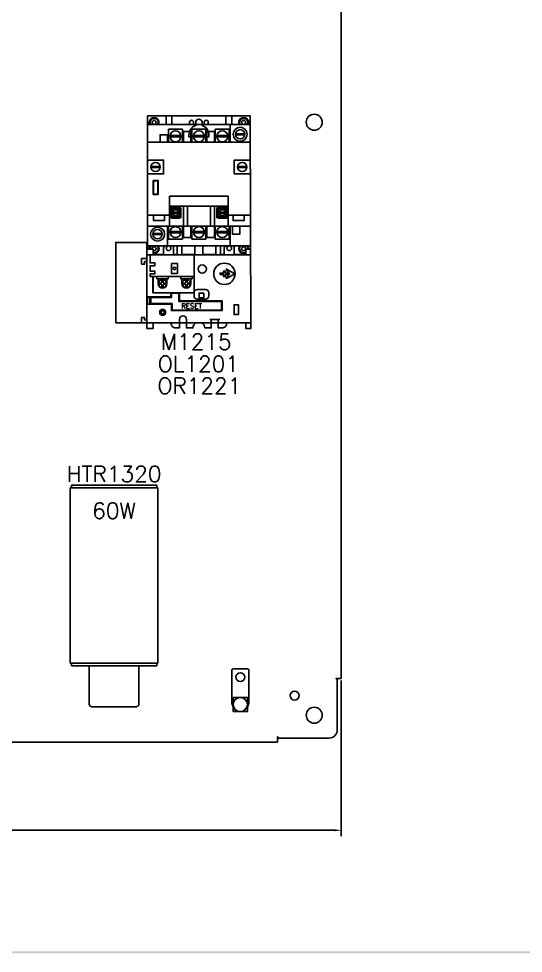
# Model space of a CAD drawing. Header units: inches. Extents: x 0 to 78.1, y 0 to 52.
# Drawn here: x 23.19 to 39.04, y 0 to 29.36 of the extents above; entities that cross this region are included whole.
import ezdxf
from ezdxf.enums import TextEntityAlignment as Align

# ---------------------------------------------------------------- set-up
doc = ezdxf.new("R2010")
doc.units = ezdxf.units.IN
doc.header["$MEASUREMENT"] = 0
for name, color, linetype in [('PRTG', 130, 'Continuous'), ('PSYMS', 7, 'Continuous'), ('PTAG', 150, 'Continuous')]:
    doc.layers.add(name, color=color, linetype=linetype)
doc.styles.add('ROMANS', font='ROMANS')
doc.styles.get("Standard").update_dxf_attribs({"font": 'romans.shx'})
doc.styles.add('WD', font='romans.shx')
doc.dimstyles.get("Standard").update_dxf_attribs({"dimtxt": 0.18, "dimasz": 0.18, "dimexe": 0.18, "dimexo": 0.0625, "dimgap": 0.09, "dimtad": 0, "dimtih": 1, "dimtoh": 1, "dimdec": 4, "dimzin": 0, "dimdsep": 46, "dimtxsty": 'Standard', "dimcen": 0.09, "dimadec": 0, "dimazin": 0, "dimtfac": 1, "dimtdec": 4, "dimtofl": 0, "dimtmove": 0, "dimatfit": 3, "dimfxl": 1, "dimtolj": 1, "dimtzin": 0, "dimarcsym": 0})

# ---------------------------------------------------------------- blocks, each defined once
blk = doc.blocks.new('S&L Title Block V2')
at = {"color": 2}
blk.add_trace([(33.888, 0), (33.888, 0.025), (0, 0), (0.025, 0.025)], dxfattribs=at)
for tag, height, p in [('TITLE#1', 0.15, (31.11, 1.739)), ('TITLE#2', 0.1, (31.129, 1.58))]:
    blk.add_attdef(tag, text='', height=height).set_placement(p, align=Align.CENTER)
for tag, p, height in [('DRAWNBY', (28.968, 0.735), 0.1), ('SCALE', (30.644, 0.731), 0.1), ('CHKBY', (28.975, 0.429), 0.1), ('DATE', (30.653, 0.449), 0.1), ('SH#', (32.993, 0.197), 0.125)]:
    blk.add_attdef(tag, p, '', height=height)
blk.add_attdef('JOB#', text='', height=0.125).set_placement((32.83, 0.195), align=Align.RIGHT)
at = {"flags": 9}
blk.add_attdef('WD_TB', (0, 0), '', height=0.1, dxfattribs=at)
blk = doc.blocks.new('*D63')
at = {"layer": 'Defpoints', "color": 0, "transparency": 16777216}
for p in [(6.38, 8.635), (33.318, 8.635), (33.318, 3.864)]:
    blk.add_point(p, dxfattribs=at)
at = {"layer": 'PSYMS', "color": 0, "lineweight": -2, "transparency": 16777216}
for p, q in [((6.38, 8.572), (6.38, 3.684)), ((33.318, 8.572), (33.318, 3.684)), ((6.56, 3.864), (18.283, 3.864)), ((33.138, 3.864), (21.415, 3.864))]:
    blk.add_line(p, q, dxfattribs=at)
at = {"layer": 'PSYMS', "color": 0, "transparency": 16777216}
for points in [[(6.56, 3.894), (6.56, 3.834), (6.38, 3.864)], [(33.138, 3.894), (33.138, 3.834), (33.318, 3.864)]]:
    blk.add_solid(points, dxfattribs=at)
at = {"layer": 'PSYMS', "color": 0, "transparency": 16777216, "insert": (19.849, 3.864), "char_height": 0.5, "attachment_point": 5}
blk.add_mtext('\\A1;26.9375', dxfattribs=at)
blk = doc.blocks.new('SCE-42P30')
for p, q in [((30.53, 38.873), (30.53, 3.936)), ((30.443, 3.936), (30.364, 3.936)), ((30.405, 2.311), (30.405, 3.901)), ((30.53, 3.936), (30.443, 3.936)), ((28.53, 2.022), (28.53, 2.102)), ((28.552, 2.081), (28.556, 2.074)), ((28.565, 2.061), (30.155, 2.061)), ((28.53, 1.936), (5.592, 1.936)), ((28.53, 1.936), (28.53, 2.022)), ((28.547, 2.042), (28.551, 2.047)), ((28.551, 2.047), (28.554, 2.05))]:
    blk.add_line(p, q)
for points in [[(30.364, 3.936), (30.364, 3.934), (30.365, 3.933), (30.366, 3.931), (30.367, 3.93), (30.368, 3.928), (30.369, 3.927), (30.37, 3.926), (30.371, 3.924), (30.373, 3.923), (30.374, 3.921), (30.376, 3.92), (30.377, 3.919), (30.379, 3.918), (30.381, 3.916), (30.383, 3.915), (30.385, 3.914), (30.391, 3.91)], [(30.391, 3.91), (30.394, 3.909), (30.396, 3.907), (30.398, 3.906), (30.4, 3.904), (30.402, 3.903), (30.403, 3.902), (30.405, 3.901)], [(30.417, 3.913), (30.416, 3.911), (30.414, 3.909), (30.412, 3.908), (30.411, 3.906), (30.409, 3.905), (30.407, 3.903), (30.406, 3.902), (30.405, 3.901)], [(30.443, 3.936), (30.441, 3.935), (30.439, 3.933), (30.438, 3.932), (30.436, 3.93), (30.434, 3.929), (30.432, 3.927), (30.431, 3.926), (30.429, 3.925), (30.428, 3.923), (30.426, 3.922), (30.425, 3.92), (30.423, 3.919), (30.417, 3.913)], [(28.53, 2.102), (28.531, 2.101), (28.533, 2.101), (28.534, 2.1), (28.536, 2.099), (28.537, 2.098), (28.539, 2.097), (28.54, 2.096), (28.542, 2.095), (28.543, 2.093), (28.544, 2.092), (28.546, 2.09), (28.547, 2.088), (28.548, 2.087), (28.549, 2.085), (28.551, 2.083), (28.552, 2.081)], [(28.554, 2.05), (28.556, 2.052), (28.558, 2.053), (28.56, 2.055), (28.561, 2.057), (28.563, 2.058), (28.564, 2.06), (28.565, 2.061)], [(28.556, 2.074), (28.557, 2.072), (28.558, 2.07), (28.56, 2.068), (28.561, 2.066), (28.563, 2.064), (28.564, 2.062), (28.565, 2.061)], [(28.53, 2.022), (28.531, 2.024), (28.533, 2.026), (28.534, 2.028), (28.535, 2.03), (28.537, 2.032), (28.538, 2.033), (28.54, 2.035), (28.541, 2.036), (28.543, 2.038), (28.544, 2.039), (28.545, 2.041), (28.547, 2.042)]]:
    blk.add_lwpolyline(points)
for centre, radius in [((29.686, 21.405), 0.25), ((29.067, 3.398), 0.141), ((29.686, 2.78), 0.25)]:
    blk.add_circle(centre, radius)
blk.add_arc((30.155, 2.311), 0.25, 270, 0)
blk = doc.blocks.new('9999RR04')
blk.add_lwpolyline([(0, 0), (0, 2.53), (0.98, 2.53), (0.98, 0)], close=True)
blk = doc.blocks.new('17006005007')
for p, q in [((0, 1.368, 1.89), (0, 6.88, 1.89)), ((2.756, 6.88, 1.89), (0, 6.88, 1.89)), ((0.039, 6.959, 0.807), (0.039, 6.88, 0.807)), ((0.039, 6.959, 0.807), (2.717, 6.959, 0.807)), ((2.717, 6.959, 0.807), (2.717, 6.88, 1.89)), ((2.756, 1.368, 1.89), (2.756, 6.88, 1.89)), ((2.756, 1.368, 1.89), (0, 1.368, 1.89)), ((0.039, 1.289, 0.807), (0.039, 1.368, 1.89)), ((2.717, 1.289, 0.807), (0.039, 1.289, 0.807)), ((0.591, 1.248, 1.358), (0.591, 1.289, 0.807)), ((0.591, 1.248, 1.358), (0.6, 1.248, 0.492)), ((0.6, 0.079, 0.531), (0.6, 1.248, 0.492)), ((2.165, 1.248, 1.358), (2.156, 1.248, 0.492)), ((2.156, 0.118, 0.492), (2.156, 1.248, 0.492)), ((2.165, 1.248, 1.358), (2.165, 1.289, 0.807)), ((2.717, 1.289, 0.807), (2.717, 1.368, 1.89)), ((0.679, 0, 0.669), (2.077, 0, 1.299)), ((2.096, 0.003, 0.669), (2.096, 0.003, 0.608)), ((2.156, 0.079, 0.531), (2.156, 0.079, 1.299))]:
    blk.add_line(p, q)
at = {"extrusion": (-1, 5.6655e-16, -7.2734e-15)}
for p, q in [((0.039, 6.959, 0.807), (0.039, 6.959, 1.201)), ((0.039, 6.88, 1.201), (0.039, 6.88, 0.807))]:
    blk.add_line(p, q, dxfattribs=at)
at = {"extrusion": (5.03197e-31, 1, -8.88178e-16)}
for p, q in [((0.039, 6.959, 0.807), (0.039, 6.959, 1.201)), ((2.717, 6.959, 1.201), (2.717, 6.959, 0.807))]:
    blk.add_line(p, q, dxfattribs=at)
at = {"extrusion": (5.6655e-16, -1, 8.88178e-16)}
for p, q in [((0.039, 6.88, 1.201), (0.039, 6.88, 0.807)), ((2.717, 6.88, 0.807), (2.717, 6.88, 1.201))]:
    blk.add_line(p, q, dxfattribs=at)
at = {"extrusion": (1, -4.12075e-30, -7.2734e-15)}
for p, q in [((2.717, 6.959, 1.201), (2.717, 6.959, 0.807)), ((2.717, 6.88, 0.807), (2.717, 6.88, 1.201))]:
    blk.add_line(p, q, dxfattribs=at)
at = {"extrusion": (-1, 1.83691e-16, 2.22045e-16)}
blk.add_line((2.096, 0.003, 0.669), (2.096, 0.003, 0.608), dxfattribs=at)
at = {"extrusion": (-2.86898e-16, -0.707107, -0.707107)}
blk.add_line((2.156, 0.118, 0.492), (2.156, 0.079, 0.531), dxfattribs=at)
at = {"extrusion": (1, 8.15752e-32, -4.44089e-16)}
blk.add_line((2.156, 0.079, 0.531), (2.156, 0.079, 1.299), dxfattribs=at)
for centre, start, end in [((0.679, 0.079, 0.669), 255.5237, 270), ((2.077, 0.079, 0.669), 270, 284.4763)]:
    blk.add_arc(centre, 0.0787, start, end)
at = {"extrusion": (-9.26267e-15, -0.707107, -0.707107)}
blk.add_ellipse((0.679, 0.079, 0.531), major_axis=(0, -0.0787, 0.0787), ratio=0.707107, start_param=6.535845, end_param=7.853982, dxfattribs=at)
at = {"extrusion": (-4.21302e-14, -0.707107, -0.707107)}
blk.add_ellipse((2.077, 0.079, 0.531), major_axis=(0, -0.0787, 0.0787), ratio=0.707107, start_param=4.712389, end_param=6.030526, dxfattribs=at)
blk = doc.blocks.new('9999AC04')
blk.add_lwpolyline([(0, 0.5097), (0, 0), (1.288, 0), (1.288, 0.5097)], close=True)
blk = doc.blocks.new('8536SBO2V02H30S')
for points in [[(2.41, 0.284), (2.41, 0.017), (2.535, 0.017, 0.430271), (2.666, 0.138), (2.666, 0.17), (3.27, 0.17), (3.27, 0), (3.431, 0), (3.41, 6.673), (0.191, 6.673), (0.191, 2.489), (0.17, 2.489), (0.17, 2.194), (0, 2.194), (0, 2.019), (0.095, 2.019), (0.095, 2.099), (0.17, 2.099), (0.17, 0.265), (0.095, 0.265), (0.095, 0.345), (0, 0.345), (0, 0.17), (0.17, 0.17), (0.17, 0), (0.36, 0), (0.36, 0.17), (0.933, 0.17), (0.933, 0.138, 0.430271), (1.065, 0.017), (1.19, 0.017), (1.19, 0.284, -1), (1.411, 0.284), (1.411, 0.017), (1.612, 0.017, -0.284231), (1.708, 0.17), (1.891, 0.17, -0.284231), (1.987, 0.017), (2.189, 0.017), (2.189, 0.284)], [(0.533, 6.404, 1.584443), (0.257, 6.404)], [(0.505, 6.404, 1.761424), (0.285, 6.404)], [(2.094, 6.404), (2.094, 6.474, 1), (1.968, 6.474), (1.968, 6.404), (1.9, 6.404), (1.9, 6.474, 1), (1.701, 6.474), (1.701, 6.404), (1.633, 6.404), (1.633, 6.474, 1), (1.507, 6.474), (1.507, 6.404)], [(3.343, 6.404, 1.584443), (3.067, 6.404)], [(3.315, 6.404, 1.761424), (3.095, 6.404)], [(0.276, 2.595, 0.188711), (0.243, 2.489)], [(0.309, 2.595, 0.235082), (0.268, 2.489)], [(0.361, 2.448, 4.839834), (0.334, 2.489)], [(0.361, 2.351, 0.708862), (0.515, 2.595)], [(0.361, 2.377, 0.789665), (0.481, 2.595)], [(0.719, 2.595, 0.153497), (0.691, 2.505)], [(1.004, 2.5, 0.161626), (0.976, 2.595)], [(1.004, 2.32), (1.093, 2.32, 0.414214), (1.123, 2.35), (1.123, 2.595)], [(1.693, 2.595, 0.318075), (1.673, 2.567), (1.673, 2.35, -0.414214), (1.643, 2.32), (1.296, 2.32, -0.414214), (1.266, 2.35), (1.266, 2.595)], [(2.335, 2.595), (2.335, 2.35, -0.414214), (2.305, 2.32), (1.958, 2.32, -0.414214), (1.928, 2.35), (1.928, 2.567, 0.318075), (1.908, 2.595)], [(2.597, 2.32), (2.508, 2.32, -0.414214), (2.478, 2.35), (2.478, 2.595)], [(2.625, 2.595, 0.161626), (2.597, 2.5)], [(2.91, 2.505, 0.153497), (2.883, 2.595)], [(3.086, 2.595, 0.792911), (3.27, 2.362)], [(3.119, 2.595, 0.902479), (3.27, 2.39)], [(3.333, 2.489, 0.235082), (3.291, 2.595)], [(3.327, 2.489, 0.271559), (3.296, 2.595)], [(3.357, 2.489, 0.188583), (3.325, 2.595)], [(0.529, 1.419), (0.608, 1.419, 0.414214), (0.636, 1.447), (0.636, 1.535)], [(0.787, 1.419), (0.708, 1.419, -0.414214), (0.68, 1.447), (0.68, 1.535)], [(1.387, 1.535), (1.387, 1.448, -0.414214), (1.358, 1.419), (1.279, 1.419)], [(1.538, 1.419), (1.458, 1.419, -0.414214), (1.43, 1.448), (1.43, 1.535)], [(0.518, 1.406, 1), (0.798, 1.406)], [(0.636, 1.278), (0.636, 1.363, 0.414214), (0.608, 1.392), (0.529, 1.392)], [(0.787, 1.392), (0.708, 1.392, 0.414214), (0.68, 1.363), (0.68, 1.278)], [(1.268, 1.407, 1), (1.549, 1.407)], [(1.279, 1.392), (1.358, 1.392, -0.414214), (1.387, 1.363), (1.387, 1.278)], [(1.43, 1.278), (1.43, 1.363, -0.414214), (1.458, 1.392), (1.538, 1.392)]]:
    blk.add_lwpolyline(points, format="xyb")
for points in [[(0.768, 6.673), (0.768, 6.404)], [(0.954, 6.673), (0.954, 6.404)], [(2.647, 6.673), (2.647, 6.404)], [(2.833, 6.673), (2.833, 6.404)], [(0.191, 6.404), (3.41, 6.404)], [(0.582, 5.847), (0.582, 6.081), (0.816, 6.081), (0.816, 5.847), (0.847, 5.847), (0.847, 6.253), (1.285, 6.253), (1.285, 5.847), (1.316, 5.847), (1.316, 6.186), (1.55, 6.186), (1.55, 5.847), (1.582, 5.847), (1.582, 6.253), (2.019, 6.253), (2.019, 5.847), (2.05, 5.847), (2.05, 6.186), (2.285, 6.186), (2.285, 5.847), (2.316, 5.847), (2.316, 6.253), (2.754, 6.253), (2.754, 5.847), (2.785, 5.847), (2.785, 6.404)], [(0.895, 6.054), (1.237, 6.054)], [(0.895, 6.014), (1.237, 6.014)], [(1.63, 6.054), (1.971, 6.054)], [(1.63, 6.014), (1.971, 6.014)], [(2.364, 6.054), (2.706, 6.054)], [(2.364, 6.014), (2.706, 6.014)], [(2.952, 6.114), (3.242, 6.114)], [(2.952, 6.08), (3.242, 6.08)], [(0.191, 5.847), (3.41, 5.847)], [(1.3, 5.847), (0.832, 5.847)], [(2.035, 5.847), (1.566, 5.847)], [(2.769, 5.847), (2.3, 5.847)], [(0.191, 5.288), (0.691, 5.288), (0.691, 4.85), (0.191, 4.85)], [(3.41, 5.288), (2.91, 5.288), (2.91, 4.85), (3.41, 4.85)], [(0.586, 5.086), (0.296, 5.086)], [(0.586, 5.052), (0.296, 5.052)], [(3.015, 5.086), (3.305, 5.086)], [(3.015, 5.052), (3.305, 5.052)], [(2.722, 3.212), (2.722, 4.149), (0.879, 4.149), (0.879, 3.212)], [(2.722, 3.837), (0.879, 3.837)], [(1.191, 3.837), (1.191, 3.462), (0.941, 3.462), (0.941, 3.837)], [(1.316, 3.837), (1.316, 3.212), (1.316, 2.858), (1.55, 2.858), (1.55, 3.212)], [(1.441, 3.837), (1.441, 3.212)], [(2.285, 3.837), (2.285, 3.212), (2.285, 2.858), (2.05, 2.858), (2.05, 3.212)], [(2.16, 3.837), (2.16, 3.212)], [(2.41, 3.837), (2.41, 3.462), (2.66, 3.462), (2.66, 3.837)], [(0.879, 3.554), (0.191, 3.554)], [(0.376, 3.554), (0.376, 3.386), (0.725, 3.386), (0.725, 3.554)], [(1.158, 3.654), (0.974, 3.654)], [(1.158, 3.614), (0.974, 3.614)], [(2.443, 3.654), (2.626, 3.654)], [(2.443, 3.614), (2.626, 3.614)], [(3.41, 3.554), (2.722, 3.554)], [(2.876, 3.554), (2.876, 3.386), (3.225, 3.386), (3.225, 3.554)], [(3.41, 3.212), (0.191, 3.212)], [(0.649, 2.979), (0.358, 2.979)], [(0.649, 2.945), (0.358, 2.945)], [(0.816, 2.595), (0.816, 3.212)], [(0.832, 3.212), (1.3, 3.212)], [(1.285, 3.212), (1.285, 2.803), (0.847, 2.803), (0.847, 3.212)], [(1.237, 3.044), (0.895, 3.044)], [(1.237, 3.004), (0.895, 3.004)], [(1.566, 3.212), (2.035, 3.212)], [(2.019, 3.212), (2.019, 2.803), (1.582, 2.803), (1.582, 3.212)], [(1.971, 3.044), (1.63, 3.044)], [(1.971, 3.004), (1.63, 3.004)], [(2.3, 3.212), (2.769, 3.212)], [(2.754, 3.212), (2.754, 2.803), (2.316, 2.803), (2.316, 3.212)], [(2.706, 3.044), (2.364, 3.044)], [(2.706, 3.004), (2.364, 3.004)], [(2.785, 2.595), (2.785, 3.212)], [(3.087, 3.212), (3.087, 2.962), (2.853, 2.962), (2.853, 3.212)], [(0.361, 2.489), (0.361, 2.306), (0.171, 2.306)], [(3.41, 2.595), (0.191, 2.595)], [(0.362, 2.489), (0.224, 2.489), (0.191, 2.489)], [(0.691, 2.309), (0.691, 2.507)], [(1.004, 2.507), (1.004, 2.309)], [(1.55, 2.595), (1.298, 2.595)], [(2.285, 2.595), (2.05, 2.595)], [(2.597, 2.507), (2.597, 2.309)], [(2.91, 2.309), (2.91, 2.507)], [(3.408, 2.489), (3.27, 2.489), (3.27, 2.306), (3.431, 2.306)], [(0.17, 2.194), (0.17, 2.099)], [(0.27, 2.303), (0.27, 2.056), (0.42, 2.056), (0.42, 1.966), (0.27, 1.966), (0.27, 1.8), (0.42, 1.8), (0.42, 1.71), (0.27, 1.71), (0.27, 1.631), (1.647, 1.631)], [(0.359, 1.632), (0.359, 1.121), (1.647, 1.121), (1.647, 2.309)], [(0.361, 2.32), (0.691, 2.32)], [(0.361, 2.309), (0.597, 2.309), (0.691, 2.309), (1.004, 2.309), (2.597, 2.309), (2.91, 2.309), (3.034, 2.309), (3.27, 2.309)], [(2.91, 2.32), (3.27, 2.32)], [(3.27, 2.306), (3.431, 2.306)], [(0.838, 1.631), (0.836, 1.558), (0.481, 1.558), (0.48, 1.631)], [(0.518, 1.558), (0.518, 1.406)], [(0.798, 1.406), (0.798, 1.558)], [(1.588, 1.631), (1.587, 1.558), (1.231, 1.558), (1.23, 1.631)], [(1.268, 1.558), (1.268, 1.407)], [(1.549, 1.407), (1.549, 1.558)], [(2.555, 1.739), (2.555, 1.689)], [(2.649, 1.739), (2.649, 1.689)], [(0.918, 1.121), (0.918, 0.989), (0.19, 0.989), (0.182, 0.981), (0.182, 0.769), (0.19, 0.76)], [(0.182, 0.769), (0.262, 0.766), (0.262, 0.983), (0.182, 0.981)], [(1.193, 1.121), (1.193, 0.869), (2.53, 0.869), (2.53, 0.557), (0.938, 0.557), (0.938, 0.76), (0.19, 0.76)], [(0.262, 0.983), (0.266, 0.989)], [(0.292, 0.969), (0.938, 0.969), (0.938, 1.107), (1.174, 1.107), (1.174, 0.849), (2.513, 0.849), (2.513, 0.577), (0.958, 0.577), (0.958, 0.781), (0.292, 0.781), (0.292, 0.969)], [(0.262, 0.766), (0.266, 0.76)], [(0.17, 0.265), (0.17, 0.17)], [(0.36, 0.17), (0.36, 0.173), (0.17, 0.173)], [(0.933, 0.17), (1.19, 0.17)], [(1.19, 0.17), (1.411, 0.17)], [(1.411, 0.17), (1.708, 0.17)], [(1.891, 0.17), (2.189, 0.17)], [(2.46, 0.284), (2.139, 0.284)], [(2.41, 0.17), (2.189, 0.17)], [(2.41, 0.17), (2.666, 0.17)], [(3.431, 0.173), (3.27, 0.173), (3.27, 0.17)], [(3.27, 0.17), (3.431, 0.17)]]:
    blk.add_lwpolyline(points)
for points in [[(1.701, 6.375, 0.322478), (1.487, 6.077), (1.487, 6.015), (2.114, 6.015), (2.114, 6.077, 0.322478), (1.9, 6.375), (1.9, 6.474, 1), (1.701, 6.474)], [(1.747, 0.919), (2.013, 0.919, 0.414214), (2.113, 1.019), (2.113, 1.121, 0.414214), (2.013, 1.221), (1.747, 1.221, 0.414214), (1.647, 1.121), (1.647, 1.019, 0.414214)]]:
    blk.add_lwpolyline(points, format="xyb", close=True)
for points in [[(0.363, 4.647), (0.519, 4.647), (0.519, 4.21), (0.363, 4.21)], [(0.371, 4.639), (0.511, 4.639), (0.511, 4.218), (0.371, 4.218)], [(1.238, 3.79), (0.894, 3.79), (0.894, 3.478), (1.238, 3.478)], [(1.191, 3.743), (0.941, 3.743), (0.941, 3.774), (1.191, 3.774)], [(1.191, 3.524), (0.941, 3.524), (0.941, 3.493), (1.191, 3.493)], [(2.363, 3.79), (2.707, 3.79), (2.707, 3.478), (2.363, 3.478)], [(2.41, 3.743), (2.66, 3.743), (2.66, 3.774), (2.41, 3.774)], [(2.41, 3.524), (2.66, 3.524), (2.66, 3.493), (2.41, 3.493)], [(0.939, 2.043), (1.128, 2.043), (1.128, 1.723), (0.939, 1.723)], [(2.464, 1.689), (2.464, 1.739), (2.577, 1.739), (2.577, 1.802), (2.627, 1.802), (2.627, 1.739), (2.739, 1.739), (2.739, 1.689), (2.627, 1.689), (2.627, 1.627), (2.577, 1.627), (2.577, 1.689)], [(2.663, 1.564), (2.658, 1.583), (2.761, 1.714), (2.658, 1.845), (2.663, 1.864), (2.927, 1.714)], [(1.955, 0.956), (1.955, 1.109), (1.805, 1.109), (1.805, 0.956)], [(3.04, 0.435), (2.905, 0.435), (2.905, 0.744), (3.04, 0.744)]]:
    blk.add_lwpolyline(points, close=True)
for centre, radius in [((0.395, 6.47), 0.0625), ((3.205, 6.47), 0.0625), ((1.066, 6.034), 0.172), ((1.8, 6.034), 0.172), ((2.535, 6.034), 0.172), ((3.097, 6.097), 0.219), ((3.097, 6.097), 0.146), ((0.441, 5.069), 0.146), ((3.16, 5.069), 0.146), ((1.066, 3.634), 0.0938), ((2.535, 3.634), 0.0938), ((0.504, 2.962), 0.219), ((0.504, 2.962), 0.146), ((1.066, 3.024), 0.172), ((1.8, 3.024), 0.172), ((2.535, 3.024), 0.172), ((0.848, 2.516), 0.0739), ((2.754, 2.516), 0.0739), ((3.205, 2.5), 0.0625), ((1.033, 1.883), 0.0393), ((1.905, 1.864), 0.13), ((2.601, 1.714), 0.336), ((0.658, 1.406), 0.13), ((1.408, 1.407), 0.13), ((0.662, 0.504), 0.0933), ((0.662, 0.504), 0.0527)]:
    blk.add_circle(centre, radius)
at = {"style": 'ROMANS'}
blk.add_text('RESET', height=0.16, dxfattribs=at).set_placement((1.57, 0.703), align=Align.MIDDLE)

msp = doc.modelspace()

# ---------------------------------------------------------------- linework, layer by layer
at = {"layer": 'PSYMS'}
msp.add_lwpolyline([(29.93331, 8.93902), (30.37031, 8.93902, -0.41421356), (30.42031, 8.88902), (30.42031, 7.86402, 0.13366134), (30.37548, 7.59214), (29.93848, 7.59214, 0.11197252), (29.88331, 7.86402), (29.88331, 8.88902, -0.41421356)], format="xyb", close=True, dxfattribs=at)
msp.add_lwpolyline([(29.93098, 8.03595), (30.37374, 8.03606), (30.37374, 7.5922), (29.93098, 7.59208)], close=True, dxfattribs=at)
for centre, radius in [((30.15181, 8.67385), 0.139), ((30.15181, 7.81402), 0.22193)]:
    msp.add_circle(centre, radius, dxfattribs=at)

# ---------------------------------------------------------------- block references
at = {"xscale": 2.303034105759808, "yscale": 2.303034105759808, "zscale": 2.303034105759808}
msp.add_blockref('S&L Title Block V2', (0, 0), dxfattribs=at)
at = {"layer": 'PSYMS'}
msp.add_blockref('SCE-42P30', (2.78793, 4.69888), dxfattribs=at)
ref = msp.add_blockref('8536SBO2V02H30S', (27.05179, 19.62919), dxfattribs=at)
ref.add_attrib('P_TAG1', 'M1215', dxfattribs={"layer": 'PTAG', "height": 0.5, "style": 'WD', "flags": 8}).set_placement((28.76718, 19.21052), align=Align.MIDDLE_CENTER)
ref = msp.add_blockref('9999RR04', (26.24175, 19.79883), dxfattribs=at)
ref.add_attrib('P_TAG1', 'OR1221', dxfattribs={"layer": 'PTAG', "height": 0.5, "style": 'WD', "flags": 8}).set_placement((28.86719, 17.82574), align=Align.MIDDLE_CENTER)
ref = msp.add_blockref('9999AC04', (27.41124, 20.74983), dxfattribs=at)
ref.add_attrib('P_TAG1', 'OL1201', dxfattribs={"layer": 'PTAG', "height": 0.5, "style": 'WD', "flags": 8}).set_placement((28.83679, 18.51362), align=Align.MIDDLE_CENTER)
ref = msp.add_blockref('17006005007', (24.81025, 7.74555), dxfattribs=at)
ref.add_attrib('P_TAG1', 'HTR1320', dxfattribs={"layer": 'PTAG', "height": 0.5, "style": 'WD', "flags": 8}).set_placement((26.1882, 15.0567), align=Align.MIDDLE_CENTER)
ref.add_attrib('RATING1', '60W', dxfattribs={"layer": 'PRTG', "height": 0.5, "style": 'WD', "flags": 8}).set_placement((26.1882, 13.65028), align=Align.CENTER)

# ---------------------------------------------------------------- dimensions: what is measured, and where the dimension line sits
dim = msp.add_linear_dim(base=(33.31766, 3.86435), p1=(6.38016, 8.63479), p2=(33.31766, 8.63479), dimstyle='Standard', override={"dimtxt": 0.5}, dxfattribs=at)
dim.commit()
dim.dimension.update_dxf_attribs({"geometry": '*D63', "text_midpoint": (19.84891, 3.86435)})

doc.saveas('drawing.dxf')
